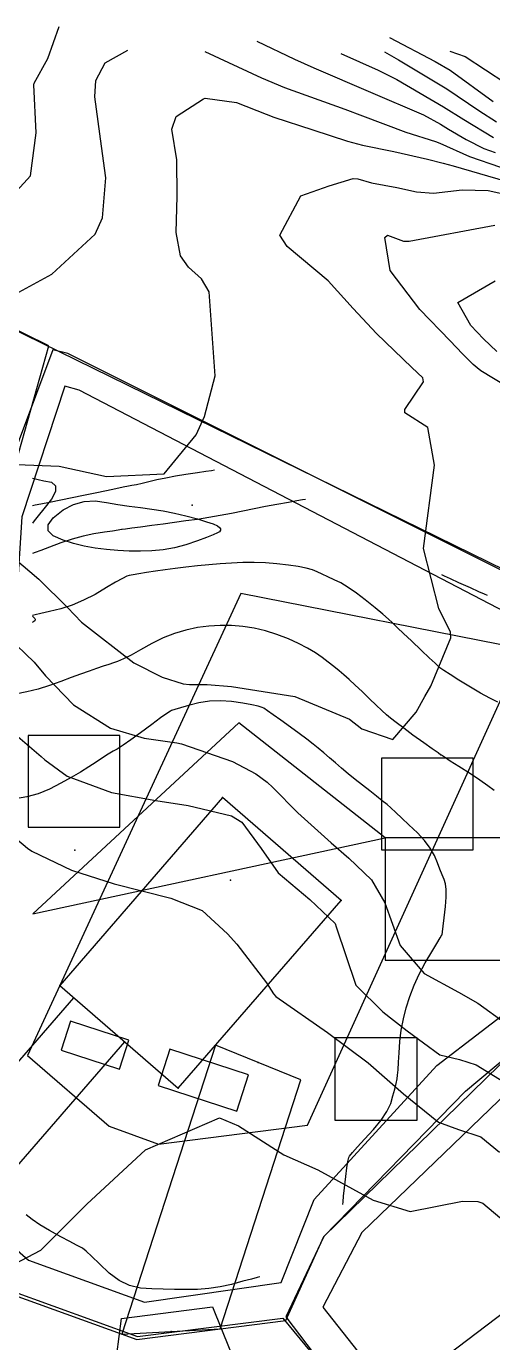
# Model space of a CAD drawing. Header units: feet. Extents: x 1318179 to 1318934, y 422542 to 423299.
# Drawn here: x 1318663.4 to 1318724.4, y 423125 to 423297.2 of the extents above; entities that cross this region are included whole.
import ezdxf

# ---------------------------------------------------------------- set-up
doc = ezdxf.new("R2010")
doc.units = ezdxf.units.FT
for name, color, linetype in [('A-BLDG-OTLN', 3, 'CONTINUOUS'), ('C-DRNG-AREA', 150, 'CONTINUOUS'), ('C-LOD', 30, 'CONTINUOUS'), ('C-PROP', 6, 'CONTINUOUS'), ('C-PVMT', 8, 'CONTINUOUS'), ('C-SWM', 92, 'CONTINUOUS'), ('C-TOPO-MAJR', 32, 'CONTINUOUS'), ('C-TOPO-SPOT', 7, 'CONTINUOUS'), ('C-UTIL', 4, 'CONTINUOUS'), ('L-PLNT-TREE', 90, 'CONTINUOUS'), ('V-PROP-LINE', 7, 'CONTINUOUS')]:
    doc.layers.add(name, color=color, linetype=linetype)

msp = doc.modelspace()

# ---------------------------------------------------------------- linework, layer by layer
at = {"layer": 'A-BLDG-OTLN'}
msp.add_lwpolyline([(1318667.78, 423171.76), (1318683.29, 423158.32), (1318704.59, 423182.89), (1318689.08, 423196.33), (1318667.78, 423171.76)], close=True, dxfattribs=at)
at = {"layer": 'C-DRNG-AREA'}
for points in [[(1318658.86, 423228.92), (1318666.36, 423255.42), (1318629.85, 423273.42), (1318565.35, 423254.92), (1318569.35, 423233.92), (1318578.35, 423209.42), (1318582.35, 423188.92), (1318594.35, 423149.92), (1318630.36, 423143.92), (1318646.86, 423144.92), (1318649.36, 423150.92), (1318651.36, 423174.42), (1318654.85, 423187.41), (1318658.86, 423228.92)], [(1318666.86, 423254.92), (1318660.36, 423237.42), (1318654.86, 423187.42), (1318651.36, 423174.42), (1318649.36, 423150.93), (1318646.36, 423144.43), (1318661.36, 423131.43), (1318677.86, 423125.43), (1318697.36, 423127.93), (1318702.36, 423138.92), (1318720.86, 423157.93), (1318739.36, 423173.43), (1318765.86, 423201.43), (1318771.36, 423215.43), (1318730.86, 423223.43), (1318668.86, 423254.43), (1318666.86, 423254.92)], [(1318697.36, 423128.42), (1318708.36, 423113.92), (1318732.36, 423106.92), (1318732.86, 423105.42), (1318747.85, 423116.42), (1318753.85, 423117.42), (1318763.85, 423122.92), (1318777.35, 423125.92), (1318806.85, 423139.92), (1318832.35, 423148.92), (1318851.84, 423150.92), (1318847.34, 423199.92), (1318771.35, 423215.42), (1318768.35, 423205.92), (1318762.35, 423197.43), (1318702.35, 423138.93), (1318697.36, 423128.42)]]:
    msp.add_lwpolyline(points, close=True, dxfattribs=at)
at = {"layer": 'C-LOD'}
msp.add_lwpolyline([(1318710.35, 423191.06), (1318691.21, 423206.1), (1318664.27, 423181.12), (1318710.35, 423191.06)], close=True, dxfattribs=at)
at = {"layer": 'C-PROP'}
for points in [[(1318668.45, 423250.18), (1318662.84, 423233.08), (1318659.85, 423187.16), (1318656.16, 423175.8), (1318653.17, 423154.17), (1318650, 423147.85), (1318663.7, 423135.84), (1318678.86, 423130.33), (1318696.74, 423132.89), (1318701.09, 423143.76), (1318717.14, 423161.27), (1318734.51, 423174.62), (1318760.97, 423200.4), (1318766.67, 423213.7), (1318727.2, 423220.02), (1318670.34, 423249.65), (1318668.45, 423250.18)], [(1318691.46, 423223.05), (1318663.56, 423162.6), (1318674.24, 423153.34), (1318680.7, 423151), (1318700.19, 423153.5), (1318728.46, 423215.68), (1318728.25, 423215.79), (1318691.46, 423223.05)], [(1318702.2, 423129.66), (1318712.69, 423116.42), (1318735.43, 423110.86), (1318735.83, 423109.45), (1318750.08, 423120.9), (1318755.27, 423122.22), (1318763.43, 423127.9), (1318774.2, 423129.81), (1318801.88, 423140.47), (1318827.35, 423148.63), (1318846.85, 423150.58), (1318843.14, 423197.21), (1318770.69, 423210.46), (1318767.83, 423200.95), (1318762.32, 423192.43), (1318707.32, 423139.42), (1318702.2, 423129.66)], [(1318710.35, 423191.06), (1318691.21, 423206.1), (1318664.27, 423181.12), (1318710.35, 423191.06)], [(1318710.35, 423175.06), (1318740.35, 423175.06), (1318740.35, 423191.06), (1318710.35, 423191.06), (1318710.35, 423175.06)]]:
    msp.add_lwpolyline(points, close=True, dxfattribs=at)
for points in [[(1318664.21, 423238.11), (1318664.46, 423238.06), (1318664.97, 423237.95), (1318665.72, 423237.79), (1318666.72, 423237.58), (1318667.22, 423237.11), (1318667.22, 423236.38), (1318666.72, 423235.38), (1318665.72, 423234.13), (1318664.97, 423233.19), (1318664.46, 423232.56), (1318664.21, 423232.25)], [(1318668.23, 423230.02), (1318666.94, 423230.56), (1318666.29, 423231.23), (1318666.29, 423232.02), (1318666.94, 423232.93), (1318668.23, 423233.96), (1318669.57, 423234.68), (1318670.96, 423235.08), (1318672.4, 423235.16), (1318673.89, 423234.92), (1318675.38, 423234.69), (1318676.86, 423234.48), (1318678.35, 423234.27), (1318679.84, 423234.08), (1318681.33, 423233.84), (1318682.82, 423233.54), (1318684.3, 423233.19), (1318685.79, 423232.79), (1318686.97, 423232.43), (1318687.85, 423232.13), (1318688.41, 423231.88), (1318688.67, 423231.68), (1318688.8, 423231.49), (1318688.8, 423231.3), (1318688.67, 423231.12), (1318688.41, 423230.95), (1318687.85, 423230.69), (1318686.97, 423230.35), (1318685.79, 423229.92), (1318684.3, 423229.41), (1318682.82, 423229.02), (1318681.33, 423228.75), (1318679.84, 423228.6), (1318678.35, 423228.57), (1318676.86, 423228.59), (1318675.38, 423228.66), (1318673.89, 423228.78), (1318672.4, 423228.95), (1318670.96, 423229.22), (1318669.57, 423229.57), (1318668.23, 423230.02)], [(1318664.21, 423220.08), (1318664.24, 423220.05), (1318664.3, 423219.99), (1318664.39, 423219.9), (1318664.52, 423219.78), (1318664.58, 423219.67), (1318664.58, 423219.57), (1318664.52, 423219.48), (1318664.39, 423219.39), (1318664.3, 423219.32), (1318664.24, 423219.28), (1318664.21, 423219.26)], [(1318661.36, 423131.84), (1318677.97, 423125.83), (1318696.96, 423128.25), (1318708.71, 423114), (1318732.48, 423106.69), (1318742.99, 423062.49), (1318752.13, 423049.98), (1318746.59, 423035.57), (1318746.59, 423007.93), (1318749.55, 422984.65), (1318759.81, 422969.72), (1318754.19, 422955.22), (1318754.19, 422927.37), (1318757.15, 422904.12), (1318767.2, 422889.38), (1318761.57, 422874.75), (1318763.27, 422830.95), (1318774.81, 422809.03)]]:
    msp.add_lwpolyline(points, dxfattribs=at)
at = {"layer": 'C-PVMT'}
for points in [[(1318667.98, 423163.28), (1318675.59, 423160.82), (1318676.82, 423164.62), (1318669.21, 423167.09), (1318667.98, 423163.28)], [(1318675.93, 423126.13), (1318688.77, 423126.83), (1318699.31, 423159.43), (1318688.16, 423163.93), (1318675.93, 423126.13)], [(1318682.21, 423163.41), (1318680.67, 423158.65), (1318690.95, 423155.33), (1318692.48, 423160.08), (1318682.21, 423163.41)], [(1318692.2, 423118.7), (1318674.34, 423116.41), (1318675.85, 423128.19), (1318687.76, 423129.72), (1318692.2, 423118.7)]]:
    msp.add_lwpolyline(points, close=True, dxfattribs=at)
at = {"layer": 'C-SWM'}
msp.add_lwpolyline([(1318703.8, 423154.15), (1318714.57, 423154.15), (1318714.57, 423164.92), (1318703.8, 423164.92), (1318703.8, 423154.15)], close=True, dxfattribs=at)
at = {"layer": 'C-TOPO-MAJR'}
for points in [[(1318662.17, 423275.73), (1318663.95, 423277.68), (1318664.68, 423283.31), (1318664.38, 423289.59), (1318664.45, 423289.78), (1318666.22, 423293.02), (1318667.71, 423297.23)], [(1318693.57, 423295.28), (1318698.5, 423292.92), (1318701.02, 423291.8), (1318708.45, 423288.6), (1318715.38, 423285.64), (1318717.61, 423284.44), (1318718.64, 423283.79), (1318720.95, 423282.42), (1318723.28, 423281.27), (1318724.76, 423280.72)], [(1318710.93, 423295.79), (1318716.89, 423292.65), (1318718.85, 423291.5), (1318724.49, 423287.41)], [(1318660.02, 423261.14), (1318666.73, 423264.81), (1318672.41, 423270.03), (1318673.38, 423272.18), (1318673.81, 423277.43), (1318673.25, 423281.55), (1318672.38, 423287.99), (1318672.51, 423290.13), (1318673.71, 423292.46), (1318676.69, 423294.1)], [(1318686.77, 423293.95), (1318694.19, 423290.48), (1318697.18, 423289.21), (1318705.07, 423286.39), (1318707.4, 423285.51), (1318713.05, 423283.4), (1318716.97, 423282.16), (1318717.54, 423281.93), (1318721.42, 423280.2), (1318725.46, 423278.82)], [(1318704.55, 423293.67), (1318709.44, 423291.49), (1318711.89, 423290.29), (1318718.01, 423286.72), (1318720.66, 423285.04), (1318724.52, 423282.69)], [(1318710.26, 423293.88), (1318712.11, 423292.84), (1318718.42, 423289.04), (1318722.6, 423286.24), (1318724.95, 423284.73)], [(1318718.82, 423293.99), (1318720.82, 423293.27), (1318726.15, 423289.81)], [(1318659.89, 423239.98), (1318667.7, 423239.7), (1318673.89, 423238.32), (1318681.43, 423238.69), (1318685.64, 423243.8), (1318686.73, 423246.19), (1318688.12, 423251.52), (1318687.34, 423262.48), (1318686.35, 423264.22), (1318684.64, 423265.71), (1318683.57, 423267.21), (1318683, 423270.27), (1318683.17, 423275.02), (1318683.1, 423279.76), (1318682.47, 423283.77), (1318683.01, 423285.44), (1318686.58, 423287.77), (1318686.82, 423287.82), (1318690.91, 423287.26), (1318694.8, 423285.74), (1318695.79, 423285.33), (1318700.9, 423283.68), (1318705.44, 423282.22), (1318707.42, 423281.69), (1318711.52, 423280.87), (1318715.9, 423279.86), (1318717.97, 423279.34), (1318719.28, 423278.97), (1318726.14, 423276.96)], [(1318659.74, 423229.42), (1318665.04, 423224.9), (1318668.82, 423221.22), (1318670.65, 423219.27), (1318677.49, 423213.97), (1318681.2, 423212.07), (1318683.95, 423211.2), (1318684.78, 423211.11), (1318687.09, 423211.13), (1318690.24, 423210.88), (1318698.54, 423209.54), (1318705.7, 423206.58), (1318707.31, 423205.34), (1318711.36, 423203.92), (1318714.4, 423207.52), (1318715.55, 423209.54), (1318716.32, 423210.89), (1318718.94, 423217.22), (1318718.91, 423217.99), (1318717.37, 423221.07), (1318715.38, 423228.94), (1318716.83, 423239.82), (1318715.94, 423244.75), (1318712.92, 423246.67), (1318712.94, 423247.1), (1318715.38, 423250.72), (1318715.29, 423251.24), (1318713.87, 423252.58), (1318709.21, 423257.05), (1318706.2, 423260.34), (1318702.91, 423263.93), (1318697.53, 423268.45), (1318696.6, 423269.92), (1318699.31, 423275.07), (1318703.02, 423276.35), (1318706.19, 423277.34), (1318706.77, 423277.3), (1318708.59, 423276.78), (1318711.89, 423276.17), (1318714.48, 423275.59), (1318716.67, 423275.39), (1318720.43, 423275.83), (1318723.83, 423275.76), (1318726.81, 423275.11)], [(1318726.4, 423250.03), (1318722.89, 423252.18), (1318722.39, 423252.55), (1318721.88, 423253.01), (1318720.47, 423254.41), (1318718.89, 423256.07), (1318714.88, 423260.19), (1318711.02, 423265.31), (1318710.31, 423269.61), (1318710.65, 423269.92), (1318712.78, 423269.14), (1318713.51, 423269.11), (1318724.71, 423271.21)], [(1318724.96, 423254.71), (1318723.24, 423256.33), (1318721.58, 423258.09), (1318719.87, 423261.1), (1318724.77, 423263.92)], [(1318688.02, 423239.15), (1318687.65, 423239.09), (1318686.91, 423238.99), (1318685.79, 423238.82), (1318684.3, 423238.6), (1318682.93, 423238.37), (1318681.66, 423238.14), (1318680.5, 423237.89), (1318679.46, 423237.64), (1318678.57, 423237.43), (1318677.82, 423237.27), (1318677.23, 423237.15), (1318676.78, 423237.07), (1318676.08, 423236.93), (1318675.11, 423236.74), (1318673.89, 423236.48), (1318672.4, 423236.16), (1318670.91, 423235.85), (1318669.42, 423235.54), (1318667.93, 423235.25), (1318666.45, 423234.95), (1318665.33, 423234.74), (1318664.59, 423234.59), (1318664.21, 423234.52)], [(1318699.93, 423235.35), (1318699.56, 423235.28), (1318698.81, 423235.14), (1318697.7, 423234.94), (1318696.21, 423234.67), (1318694.72, 423234.4), (1318693.23, 423234.11), (1318691.74, 423233.81), (1318690.26, 423233.5), (1318688.77, 423233.22), (1318687.28, 423232.96), (1318685.79, 423232.73), (1318684.3, 423232.52), (1318682.82, 423232.31), (1318681.33, 423232.11), (1318679.84, 423231.91), (1318678.35, 423231.72), (1318677.21, 423231.57), (1318676.41, 423231.47), (1318675.97, 423231.41), (1318675.86, 423231.4), (1318675.44, 423231.33), (1318674.7, 423231.21), (1318673.63, 423231.05), (1318672.25, 423230.83), (1318670.83, 423230.52), (1318669.4, 423230.13), (1318667.93, 423229.66), (1318666.45, 423229.1), (1318665.33, 423228.68), (1318664.59, 423228.4), (1318664.21, 423228.26)], [(1318725.12, 423208.81), (1318724.06, 423209.33), (1318722.85, 423209.98), (1318721.51, 423210.77), (1318720.02, 423211.69), (1318718.86, 423212.42), (1318718.03, 423212.96), (1318717.52, 423213.32), (1318717.35, 423213.48), (1318716.89, 423213.91), (1318716.14, 423214.61), (1318715.11, 423215.58), (1318713.8, 423216.83), (1318712.76, 423217.82), (1318711.99, 423218.55), (1318711.5, 423219.04), (1318711.27, 423219.26), (1318710.78, 423219.69), (1318710.04, 423220.33), (1318709.04, 423221.16), (1318707.77, 423222.2), (1318706.61, 423223.09), (1318705.54, 423223.83), (1318704.57, 423224.41), (1318703.69, 423224.84), (1318702.88, 423225.23), (1318702.13, 423225.58), (1318701.46, 423225.88), (1318700.85, 423226.13), (1318700.02, 423226.37), (1318698.97, 423226.58), (1318697.7, 423226.76), (1318696.21, 423226.92), (1318694.72, 423227.03), (1318693.23, 423227.08), (1318691.74, 423227.07), (1318690.26, 423227.01), (1318688.77, 423226.91), (1318687.28, 423226.8), (1318685.79, 423226.66), (1318684.3, 423226.49), (1318682.89, 423226.31), (1318681.56, 423226.14), (1318680.3, 423225.96), (1318679.12, 423225.77), (1318678.15, 423225.61), (1318677.41, 423225.48), (1318676.88, 423225.37), (1318676.58, 423225.29), (1318675.98, 423225), (1318675.08, 423224.51), (1318673.89, 423223.82), (1318672.4, 423222.91), (1318670.91, 423222.15), (1318669.42, 423221.52), (1318667.93, 423221.03), (1318666.45, 423220.69), (1318665.33, 423220.42), (1318664.59, 423220.25), (1318664.21, 423220.16)], [(1318723.74, 423222.76), (1318723.37, 423222.93), (1318722.62, 423223.26), (1318721.51, 423223.77), (1318720.02, 423224.45), (1318718.9, 423224.96), (1318718.15, 423225.3), (1318717.78, 423225.48), (1318717.77, 423225.48), (1318717.77, 423225.49), (1318717.76, 423225.49), (1318717.76, 423225.49)], [(1318724.61, 423197.28), (1318723.8, 423197.88), (1318722.77, 423198.6), (1318721.51, 423199.44), (1318720.02, 423200.4), (1318718.89, 423201.12), (1318718.13, 423201.61), (1318717.72, 423201.87), (1318717.67, 423201.9), (1318717.28, 423202.18), (1318716.53, 423202.71), (1318715.44, 423203.49), (1318714, 423204.52), (1318712.79, 423205.41), (1318711.81, 423206.14), (1318711.06, 423206.73), (1318710.54, 423207.17), (1318709.91, 423207.74), (1318709.17, 423208.43), (1318708.31, 423209.25), (1318707.34, 423210.2), (1318706.46, 423211.04), (1318705.66, 423211.78), (1318704.96, 423212.41), (1318704.34, 423212.93), (1318703.66, 423213.48), (1318702.91, 423214.06), (1318702.11, 423214.65), (1318701.24, 423215.28), (1318700.21, 423215.89), (1318699.03, 423216.49), (1318697.7, 423217.09), (1318696.21, 423217.67), (1318694.72, 423218.14), (1318693.23, 423218.49), (1318691.74, 423218.73), (1318690.26, 423218.86), (1318688.77, 423218.87), (1318687.28, 423218.77), (1318685.79, 423218.57), (1318684.3, 423218.25), (1318682.82, 423217.8), (1318681.33, 423217.22), (1318679.84, 423216.5), (1318678.35, 423215.66), (1318677.11, 423214.98), (1318676.11, 423214.47), (1318675.35, 423214.14), (1318674.83, 423213.97), (1318674.2, 423213.76), (1318673.46, 423213.51), (1318672.6, 423213.21), (1318671.63, 423212.87), (1318670.52, 423212.47), (1318669.29, 423212.03), (1318667.93, 423211.53), (1318666.45, 423210.98), (1318664.96, 423210.52), (1318663.47, 423210.16), (1318661.98, 423209.88)], [(1318661, 423217.38), (1318664.42, 423214.05), (1318665.92, 423212.27), (1318669.6, 423208.45), (1318674.43, 423205.43), (1318678.85, 423204.11), (1318683.11, 423203.49), (1318683.73, 423203.36), (1318690.38, 423201.06), (1318693.46, 423199.43), (1318694.93, 423198.36), (1318695.67, 423197.67), (1318698.92, 423194.32), (1318703.31, 423190.41), (1318705.6, 423188.39), (1318708.56, 423185.56), (1318710.34, 423182.56), (1318712.32, 423177), (1318715.47, 423173.32), (1318719.96, 423170.87), (1318722.48, 423169.44), (1318726.13, 423166.84)], [(1318704.81, 423143.09), (1318704.85, 423143.45), (1318704.93, 423144.19), (1318705.05, 423145.29), (1318705.21, 423146.76), (1318705.36, 423147.91), (1318705.49, 423148.74), (1318705.61, 423149.25), (1318705.72, 423149.44), (1318706.1, 423149.9), (1318706.75, 423150.64), (1318707.67, 423151.65), (1318708.86, 423152.93), (1318709.83, 423154.14), (1318710.58, 423155.27), (1318711.1, 423156.33), (1318711.39, 423157.31), (1318711.63, 423158.17), (1318711.81, 423158.91), (1318711.93, 423159.52), (1318711.99, 423160.01), (1318712.06, 423160.74), (1318712.13, 423161.72), (1318712.21, 423162.95), (1318712.3, 423164.42), (1318712.48, 423165.89), (1318712.75, 423167.37), (1318713.13, 423168.84), (1318713.59, 423170.31), (1318714.16, 423171.78), (1318714.83, 423173.24), (1318715.61, 423174.7), (1318716.48, 423176.15), (1318717.14, 423177.24), (1318717.58, 423177.98), (1318717.8, 423178.36), (1318717.82, 423178.38), (1318717.87, 423178.76), (1318717.96, 423179.5), (1318718.1, 423180.61), (1318718.28, 423182.08), (1318718.36, 423183.32), (1318718.36, 423184.31), (1318718.26, 423185.07), (1318718.07, 423185.6), (1318717.83, 423186.23), (1318717.54, 423186.96), (1318717.2, 423187.81), (1318716.81, 423188.75), (1318716.25, 423189.72), (1318715.5, 423190.72), (1318714.58, 423191.73), (1318713.48, 423192.77), (1318712.54, 423193.66), (1318711.74, 423194.4), (1318711.1, 423194.98), (1318710.61, 423195.41), (1318709.99, 423195.93), (1318709.24, 423196.52), (1318708.37, 423197.2), (1318707.38, 423197.96), (1318706.43, 423198.71), (1318705.52, 423199.44), (1318704.67, 423200.17), (1318703.86, 423200.88), (1318703.08, 423201.55), (1318702.33, 423202.18), (1318701.62, 423202.78), (1318700.95, 423203.33), (1318700.12, 423203.98), (1318699.13, 423204.71), (1318698, 423205.54), (1318696.71, 423206.46), (1318695.7, 423207.18), (1318694.95, 423207.7), (1318694.48, 423208.02), (1318694.28, 423208.14), (1318693.76, 423208.29), (1318692.91, 423208.47), (1318691.74, 423208.68), (1318690.26, 423208.92), (1318688.8, 423209.01), (1318687.38, 423208.95), (1318686, 423208.74), (1318684.65, 423208.38), (1318683.6, 423208.09), (1318682.86, 423207.87), (1318682.42, 423207.73), (1318682.28, 423207.66), (1318681.8, 423207.33), (1318680.99, 423206.75), (1318679.84, 423205.9), (1318678.35, 423204.79), (1318677.1, 423203.89), (1318676.09, 423203.19), (1318675.31, 423202.69), (1318674.78, 423202.39), (1318674.14, 423202.01), (1318673.39, 423201.54), (1318672.55, 423200.99), (1318671.59, 423200.35), (1318670.51, 423199.67), (1318669.29, 423198.96), (1318667.93, 423198.21), (1318666.45, 423197.43), (1318664.96, 423196.83), (1318663.47, 423196.42), (1318661.98, 423196.19)], [(1318661.68, 423204.86), (1318665.37, 423201.73), (1318665.85, 423201.29), (1318668.76, 423199.13), (1318674.56, 423197), (1318680.34, 423195.95), (1318684.59, 423195.28), (1318690.24, 423193.96), (1318691.63, 423193.11), (1318694.14, 423189.68), (1318696.36, 423186.51), (1318700.49, 423182.99), (1318703.82, 423179.88), (1318703.97, 423179.43), (1318706.54, 423171.78), (1318710.07, 423168.3), (1318713.23, 423165.8), (1318717.5, 423162.68), (1318720.08, 423162.05), (1318722.29, 423161.39), (1318726.45, 423158.82)], [(1318660.77, 423192.06), (1318663.56, 423189.73), (1318664.12, 423189.31), (1318669.34, 423186.86), (1318674.89, 423185.04), (1318682.31, 423183.19), (1318686.4, 423181.55), (1318689.75, 423178.52), (1318690.94, 423177.15), (1318694.84, 423172.11), (1318695.74, 423170.67), (1318696.06, 423170.32), (1318702.83, 423165.61), (1318708.13, 423161.63), (1318712.75, 423157.56), (1318717.34, 423153.89), (1318719.94, 423152.9), (1318722.89, 423151.97), (1318725.31, 423149.94)], [(1318658.36, 423133.5), (1318665.33, 423137.12), (1318671.34, 423143.13), (1318679, 423150.25), (1318688.67, 423154.43), (1318691.18, 423153.39), (1318697.1, 423149.58), (1318701.56, 423147.64), (1318708.81, 423143.66), (1318713.62, 423142.17), (1318720.47, 423143.52), (1318722.5, 423143.51), (1318723.14, 423143.26), (1318725.35, 423141.39), (1318730.83, 423135.99), (1318736.96, 423133.56), (1318739.44, 423132.72), (1318740.31, 423132.18), (1318742.3, 423129.64), (1318744.23, 423124.93)], [(1318693.98, 423133.65), (1318693.6, 423133.55), (1318692.86, 423133.35), (1318691.74, 423133.05), (1318690.26, 423132.65), (1318688.77, 423132.34), (1318687.28, 423132.12), (1318685.79, 423132), (1318684.3, 423131.98), (1318682.82, 423131.98), (1318681.33, 423132.01), (1318679.84, 423132.06), (1318678.35, 423132.14), (1318676.92, 423132.5), (1318675.55, 423133.16), (1318674.24, 423134.11), (1318672.99, 423135.35), (1318672, 423136.3), (1318671.25, 423136.98), (1318670.76, 423137.38), (1318670.52, 423137.5), (1318669.97, 423137.79), (1318669.11, 423138.26), (1318667.93, 423138.89), (1318666.45, 423139.7), (1318665.19, 423140.45), (1318664.17, 423141.12), (1318663.39, 423141.73)]]:
    msp.add_lwpolyline(points, dxfattribs=at)
at = {"layer": 'C-TOPO-SPOT'}
for p in [(1318685.13, 423234.58), (1318689.08, 423196.33), (1318669.76, 423189.46), (1318690.12, 423185.54), (1318704.59, 423182.89), (1318667.78, 423171.76), (1318693.74, 423161.68), (1318683.29, 423158.32), (1318682.35, 423126.48)]:
    msp.add_point(p, dxfattribs=at)
at = {"layer": 'C-UTIL'}
for points in [[(1318437.47, 422902.25), (1318669.64, 423170.15)], [(1318444.14, 422896.47), (1318676.31, 423164.37)], [(1318437.94, 422910.58), (1318764.4, 423158.24)]]:
    msp.add_lwpolyline(points, dxfattribs=at)
at = {"layer": 'L-PLNT-TREE'}
for points in [[(1318663.65, 423192.47), (1318675.65, 423192.47), (1318675.65, 423204.47), (1318663.65, 423204.47), (1318663.65, 423192.47)], [(1318709.89, 423189.49), (1318721.89, 423189.49), (1318721.89, 423201.49), (1318709.89, 423201.49), (1318709.89, 423189.49)]]:
    msp.add_lwpolyline(points, close=True, dxfattribs=at)
at = {"layer": 'V-PROP-LINE'}
for points in [[(1318205.86, 423151.87), (1318906.18, 422568.21), (1318846.87, 423199.56), (1318846.82, 423200.09), (1318730.64, 423223.81), (1318629.46, 423273.42), (1318205.86, 423151.87)], [(1318658.86, 423228.92), (1318666.36, 423255.42), (1318629.85, 423273.42), (1318565.35, 423254.92), (1318569.35, 423233.92), (1318578.35, 423209.42), (1318582.35, 423188.92), (1318594.35, 423149.92), (1318630.36, 423143.92), (1318646.86, 423144.92), (1318649.36, 423150.92), (1318651.36, 423174.42), (1318654.85, 423187.41), (1318658.86, 423228.92)], [(1318666.86, 423254.92), (1318660.36, 423237.42), (1318654.86, 423187.42), (1318651.36, 423174.42), (1318649.36, 423150.93), (1318646.36, 423144.43), (1318661.36, 423131.43), (1318677.86, 423125.43), (1318697.36, 423127.93), (1318702.36, 423138.92), (1318720.86, 423157.93), (1318739.36, 423173.43), (1318765.86, 423201.43), (1318771.36, 423215.43), (1318730.86, 423223.43), (1318668.86, 423254.43), (1318666.86, 423254.92)], [(1318697.36, 423128.42), (1318708.36, 423113.92), (1318732.36, 423106.92), (1318732.86, 423105.42), (1318747.85, 423116.42), (1318753.85, 423117.42), (1318763.85, 423122.92), (1318777.35, 423125.92), (1318806.85, 423139.92), (1318832.35, 423148.92), (1318851.84, 423150.92), (1318847.34, 423199.92), (1318771.35, 423215.42), (1318768.35, 423205.92), (1318762.35, 423197.43), (1318702.35, 423138.93), (1318697.36, 423128.42)]]:
    msp.add_lwpolyline(points, close=True, dxfattribs=at)

doc.saveas('drawing.dxf')
